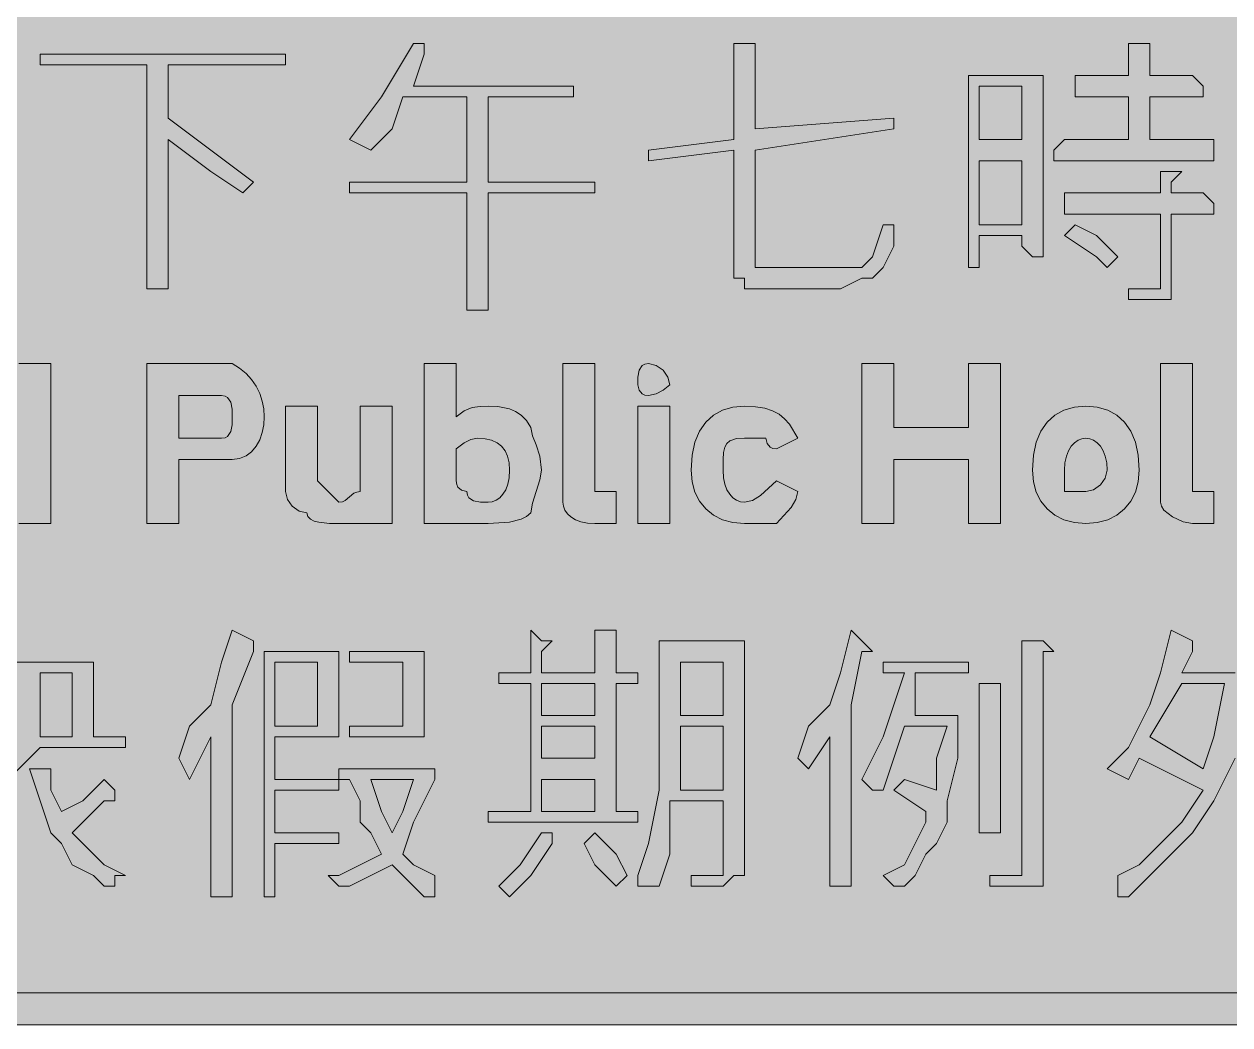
# Model space of a CAD drawing. Header units: metres. Extents: x 9 to 558, y 26 to 245.
# Drawn here: x 303.8 to 439.4, y 25.7 to 138.3 of the extents above; entities that cross this region are included whole.
import ezdxf

# ---------------------------------------------------------------- set-up
doc = ezdxf.new("R2010")
doc.units = ezdxf.units.M
doc.layers.add('FILL_BLACK_000000', color=7, linetype='Continuous', true_color=0x000000)
doc.layers.add('FILL_WHITE_FFFFFF', color=7, linetype='Continuous', true_color=0xffffff)

msp = doc.modelspace()

# ---------------------------------------------------------------- hatches: boundary and pattern name
at = {"layer": 'FILL_BLACK_000000', "true_color": 0x000000}
h = msp.add_hatch(color=7, dxfattribs=at)
h.dxf.hatch_style = 1
h.paths.add_polyline_path([(9.21, 241.68), (9.9, 242.39), (10.26, 242.88), (10.39, 243.37), (10.41, 244.08), (11.29, 244.27), (12.06, 244.68), (12.81, 245.28), (15.21, 245.28), (551.61, 245.28), (554.01, 245.28), (554.41, 245.23), (554.72, 245.09), (555.21, 244.68), (555.7, 244.27), (556.01, 244.13), (556.41, 244.08), (556.46, 243.68), (556.6, 243.37), (557.01, 242.88), (557.42, 242.39), (557.56, 242.08), (557.61, 241.68), (557.61, 239.28), (557.61, 32.88), (557.61, 30.48), (557.56, 30.08), (557.42, 29.77), (557.01, 29.28), (556.6, 28.79), (556.46, 28.48), (556.41, 28.08), (555.7, 27.39), (555.21, 27.03), (554.72, 26.9), (554.01, 26.88), (552.81, 26.88), (552.76, 26.48), (552.62, 26.19), (552.21, 25.83), (551.61, 25.68), (15.21, 25.68), (14.46, 26.28), (13.69, 26.69), (12.81, 26.88), (12.06, 27.03), (11.29, 27.39), (10.41, 28.08), (10.39, 28.79), (10.26, 29.28), (9.9, 29.77), (9.21, 30.48), (9.21, 32.88), (9.21, 239.28), (9.21, 241.68)])
h.paths.add_polyline_path([(11.8, 32.19), (12.21, 31.83), (12.81, 31.68), (12.81, 30.48), (12.86, 30.08), (13, 29.79), (13.41, 29.43), (14.01, 29.28), (15.21, 29.28), (551.61, 29.28), (552.81, 29.28), (553.5, 29.3), (553.86, 29.43), (553.99, 29.79), (554.01, 30.48), (554.61, 30.63), (555.02, 30.99), (555.16, 31.28), (555.21, 31.68), (555.21, 32.88), (555.21, 239.28), (555.21, 240.48), (555.16, 240.88), (555.02, 241.17), (554.61, 241.53), (554.01, 241.68), (553.86, 242.28), (553.5, 242.69), (553.21, 242.83), (552.81, 242.88), (551.61, 242.88), (15.21, 242.88), (14.5, 242.86), (14.01, 242.73), (13.52, 242.37), (12.81, 241.68), (12.21, 240.93), (11.8, 240.16), (11.61, 239.28), (11.61, 32.88), (11.66, 32.48), (11.8, 32.19)], flags=16)
h = msp.add_hatch(color=7, dxfattribs=at)
h.dxf.hatch_style = 1
h.paths.add_polyline_path([(365.61, 131.28), (365.61, 130.08), (356.01, 130.08), (356.01, 120.48), (368.01, 120.48), (368.01, 119.28), (356.01, 119.28), (356.01, 106.08), (353.61, 106.08), (353.61, 119.28), (340.41, 119.28), (340.41, 120.48), (353.61, 120.48), (353.61, 130.08), (346.41, 130.08), (345.21, 126.48), (342.81, 124.08), (340.41, 125.28), (344.01, 130.08), (347.61, 136.08), (348.81, 136.08), (348.81, 134.88), (347.61, 131.28), (365.61, 131.28)])
h = msp.add_hatch(color=7, dxfattribs=at)
h.dxf.hatch_style = 1
h.paths.add_polyline_path([(383.61, 125.28), (383.61, 136.08), (384.81, 136.08), (386.01, 136.08), (386.01, 134.88), (386.01, 126.48), (401.61, 127.68), (401.61, 126.48), (386.01, 124.08), (386.01, 110.88), (388.41, 110.88), (395.61, 110.88), (398.01, 110.88), (399.21, 112.08), (400.41, 115.68), (401.61, 115.68), (401.61, 113.28), (400.41, 110.88), (399.21, 109.68), (398.01, 109.68), (395.61, 108.48), (386.01, 108.48), (384.81, 108.48), (384.81, 109.68), (383.61, 109.68), (383.61, 110.88), (383.61, 124.08), (374.01, 122.88), (374.01, 124.08), (383.61, 125.28)])
h = msp.add_hatch(color=7, dxfattribs=at)
h.dxf.hatch_style = 1
h.paths.add_polyline_path([(437.61, 124.08), (437.61, 122.88), (420.81, 122.88), (419.61, 122.88), (419.61, 124.08), (420.81, 125.28), (428.01, 125.28), (428.01, 130.08), (422.01, 130.08), (422.01, 131.28), (422.01, 132.48), (428.01, 132.48), (428.01, 136.08), (429.21, 136.08), (430.41, 136.08), (430.41, 134.88), (430.41, 132.48), (435.21, 132.48), (436.41, 131.28), (436.41, 130.08), (435.21, 130.08), (430.41, 130.08), (430.41, 125.28), (437.61, 125.28), (437.61, 124.08)])
h = msp.add_hatch(color=7, dxfattribs=at)
h.dxf.hatch_style = 1
h.paths.add_polyline_path([(333.21, 134.88), (333.21, 133.68), (320.01, 133.68), (320.01, 127.68), (324.81, 124.08), (329.61, 120.48), (328.41, 119.28), (324.81, 121.68), (320.01, 125.28), (320.01, 108.48), (317.61, 108.48), (317.61, 133.68), (305.61, 133.68), (305.61, 134.88), (333.21, 134.88)])
h = msp.add_hatch(color=7, dxfattribs=at)
h.dxf.hatch_style = 1
h.paths.add_polyline_path([(418.41, 113.28), (418.41, 112.08), (417.21, 112.08), (416.01, 113.28), (416.01, 114.48), (412.41, 114.48), (411.21, 114.48), (411.21, 110.88), (410.01, 110.88), (410.01, 132.48), (418.41, 132.48), (418.41, 113.28)])
h.paths.add_polyline_path([(416.01, 115.68), (416.01, 122.88), (412.41, 122.88), (411.21, 122.88), (411.21, 115.68), (412.41, 115.68), (416.01, 115.68)], flags=16)
h.paths.add_polyline_path([(412.41, 131.28), (411.21, 131.28), (411.21, 125.28), (412.41, 125.28), (416.01, 125.28), (416.01, 131.28), (412.41, 131.28)], flags=16)
h = msp.add_hatch(color=7, dxfattribs=at)
h.dxf.hatch_style = 1
h.paths.add_polyline_path([(432.81, 121.68), (434.01, 121.68), (432.81, 120.48), (432.81, 119.28), (434.01, 119.28), (436.41, 119.28), (437.61, 118.08), (437.61, 116.88), (436.41, 116.88), (434.01, 116.88), (432.81, 116.88), (432.81, 108.48), (432.81, 107.28), (431.61, 107.28), (428.01, 107.28), (428.01, 108.48), (430.41, 108.48), (431.61, 108.48), (431.61, 109.68), (431.61, 116.88), (420.81, 116.88), (420.81, 118.08), (420.81, 119.28), (431.61, 119.28), (431.61, 121.68), (432.81, 121.68)])
h = msp.add_hatch(color=7, dxfattribs=at)
h.dxf.hatch_style = 1
h.paths.add_polyline_path([(424.41, 114.48), (426.81, 112.08), (425.61, 110.88), (424.41, 112.08), (420.81, 114.48), (422.01, 115.68), (424.41, 114.48)])
h = msp.add_hatch(color=7, dxfattribs=at)
h.dxf.hatch_style = 1
h.paths.add_polyline_path([(306.81, 100.08), (306.81, 82.08), (303.21, 82.08), (300.81, 82.08), (299.52, 81.8), (298.35, 81.84), (297.33, 82.19), (296.46, 82.83), (295.76, 83.76), (295.24, 84.95), (294.92, 86.39), (294.81, 88.08), (294.81, 89.28), (294.92, 90.57), (295.24, 91.74), (295.76, 92.76), (296.46, 93.63), (297.33, 94.33), (298.35, 94.85), (299.52, 95.17), (300.81, 95.28), (301.56, 95.13), (302.33, 94.77), (303.21, 94.08), (303.21, 100.08), (306.81, 100.08)])
h.paths.add_polyline_path([(301.86, 84.63), (301.99, 84.99), (302.01, 85.68), (302.7, 85.7), (303.06, 85.83), (303.19, 86.19), (303.21, 86.88), (303.21, 89.28), (303.21, 90.48), (303.21, 91.68), (300.81, 91.68), (300.36, 91.62), (299.93, 91.45), (299.52, 91.17), (299.16, 90.78), (298.85, 90.27), (298.62, 89.65), (298.46, 88.92), (298.41, 88.08), (298.46, 87.24), (298.62, 86.5), (298.85, 85.89), (299.16, 85.38), (299.52, 84.99), (299.93, 84.7), (300.36, 84.54), (300.81, 84.48), (301.5, 84.5), (301.86, 84.63)], flags=16)
h = msp.add_hatch(color=7, dxfattribs=at)
h.dxf.hatch_style = 1
h.paths.add_polyline_path([(328.05, 99.58), (328.78, 98.97), (329.4, 98.29), (329.91, 97.53), (330.3, 96.72), (330.58, 95.86), (330.75, 94.98), (330.81, 94.08), (330.75, 93.18), (330.58, 92.32), (330.3, 91.51), (329.91, 90.78), (329.4, 90.17), (328.78, 89.69), (328.05, 89.39), (327.21, 89.28), (321.21, 89.28), (321.21, 82.08), (317.61, 82.08), (317.61, 100.08), (327.21, 100.08), (328.05, 99.58)])
h.paths.add_polyline_path([(326.41, 91.73), (326.7, 91.89), (327.06, 92.43), (327.19, 93.2), (327.21, 94.08), (327.19, 94.96), (327.06, 95.73), (326.7, 96.27), (326.41, 96.43), (326.01, 96.48), (321.21, 96.48), (321.21, 91.68), (326.01, 91.68), (326.41, 91.73)], flags=16)
h = msp.add_hatch(color=7, dxfattribs=at)
h.dxf.hatch_style = 1
h.paths.add_polyline_path([(358.41, 94.98), (359.08, 94.69), (359.72, 94.27), (360.31, 93.67), (360.81, 92.88), (361, 91.96), (361.41, 90.93), (361.82, 89.67), (362.01, 88.08), (361.82, 86.99), (361.41, 85.68), (361, 84.37), (360.81, 83.28), (360.31, 82.88), (359.72, 82.59), (358.41, 82.23), (356.01, 82.08), (352.41, 82.08), (348.81, 82.08), (348.81, 100.08), (352.41, 100.08), (352.41, 94.08), (353.31, 94.77), (354.21, 95.13), (355.11, 95.26), (356.01, 95.28), (357.1, 95.24), (358.41, 94.98)])
h.paths.add_polyline_path([(353.29, 91.17), (352.41, 90.48), (352.41, 86.88), (352.46, 86.48), (352.6, 86.19), (353.01, 85.83), (353.61, 85.68), (353.66, 85.28), (353.82, 84.99), (354.36, 84.63), (355.13, 84.5), (356.01, 84.48), (356.46, 84.54), (356.89, 84.7), (357.3, 84.99), (357.66, 85.38), (357.97, 85.89), (358.2, 86.5), (358.36, 87.24), (358.41, 88.08), (358.35, 88.92), (358.18, 89.65), (357.9, 90.27), (357.51, 90.78), (357, 91.17), (356.38, 91.45), (355.65, 91.62), (354.81, 91.68), (354.06, 91.53), (353.29, 91.17)], flags=16)
h = msp.add_hatch(color=7, dxfattribs=at)
h.dxf.hatch_style = 1
h.paths.add_polyline_path([(368.01, 85.68), (370.41, 85.68), (370.41, 82.08), (369.21, 82.08), (368.01, 82.08), (367.17, 82.13), (366.43, 82.29), (365.82, 82.52), (365.31, 82.83), (364.92, 83.19), (364.63, 83.6), (364.47, 84.03), (364.41, 84.48), (364.41, 100.08), (368.01, 100.08), (368.01, 85.68)])
h = msp.add_hatch(color=7, dxfattribs=at)
h.dxf.hatch_style = 1
h.paths.add_polyline_path([(375.66, 97.08), (374.89, 96.67), (374.01, 96.48), (373.61, 96.53), (373.32, 96.67), (372.96, 97.08), (372.81, 97.68), (372.83, 98.56), (372.96, 99.33), (373.32, 99.87), (373.61, 100.03), (374.01, 100.08), (374.89, 99.87), (375.66, 99.33), (376.2, 98.56), (376.41, 97.68), (375.66, 97.08)])
h = msp.add_hatch(color=7, dxfattribs=at)
h.dxf.hatch_style = 1
h.paths.add_polyline_path([(401.61, 100.08), (401.61, 92.88), (406.41, 92.88), (410.01, 92.88), (410.01, 100.08), (413.61, 100.08), (413.61, 82.08), (410.01, 82.08), (410.01, 89.28), (406.41, 89.28), (401.61, 89.28), (401.61, 82.08), (398.01, 82.08), (398.01, 100.08), (401.61, 100.08)])
h = msp.add_hatch(color=7, dxfattribs=at)
h.dxf.hatch_style = 1
h.paths.add_polyline_path([(435.21, 85.68), (437.61, 85.68), (437.61, 82.08), (435.21, 82.08), (434.14, 82.29), (432.96, 82.83), (432, 83.6), (431.72, 84.03), (431.61, 84.48), (431.61, 100.08), (435.21, 100.08), (435.21, 85.68)])
h = msp.add_hatch(color=7, dxfattribs=at)
h.dxf.hatch_style = 1
h.paths.add_polyline_path([(339.21, 82.08), (338.14, 82.1), (336.96, 82.23), (336.43, 82.37), (336, 82.59), (335.72, 82.88), (335.61, 83.28), (334.73, 83.49), (333.96, 84.03), (333.42, 84.8), (333.21, 85.68), (333.21, 95.28), (336.81, 95.28), (336.81, 86.88), (338.01, 85.68), (339.21, 84.48), (339.61, 84.53), (339.92, 84.67), (340.41, 85.08), (340.9, 85.49), (341.21, 85.63), (341.61, 85.68), (341.61, 86.88), (341.61, 95.28), (345.21, 95.28), (345.21, 82.08), (341.61, 82.08), (339.21, 82.08)])
h = msp.add_hatch(color=7, dxfattribs=at)
h.dxf.hatch_style = 1
h.paths.add_polyline_path([(372.81, 95.28), (376.41, 95.28), (376.41, 82.08), (372.81, 82.08), (372.81, 95.28)])
h = msp.add_hatch(color=7, dxfattribs=at)
h.dxf.hatch_style = 1
h.paths.add_polyline_path([(390.81, 85.68), (390.6, 84.78), (390.06, 83.88), (388.41, 82.08), (384.81, 82.08), (383.52, 82.19), (382.35, 82.51), (381.33, 83.03), (380.46, 83.73), (379.76, 84.6), (379.24, 85.62), (378.92, 86.79), (378.81, 88.08), (378.92, 89.77), (379.24, 91.23), (379.76, 92.47), (380.46, 93.48), (381.33, 94.27), (382.35, 94.83), (383.52, 95.17), (384.81, 95.28), (386.05, 95.22), (387.1, 95.05), (387.97, 94.77), (388.71, 94.38), (389.33, 93.87), (389.87, 93.25), (390.81, 91.68), (388.41, 90.48), (388.01, 90.53), (387.72, 90.67), (387.36, 91.08), (387.21, 91.68), (384.81, 91.68), (383.93, 91.64), (383.16, 91.38), (382.85, 91.09), (382.62, 90.67), (382.46, 90.07), (382.41, 89.28), (382.41, 88.08), (382.46, 87.24), (382.62, 86.5), (382.85, 85.89), (383.16, 85.38), (383.52, 84.99), (383.93, 84.7), (384.36, 84.54), (384.81, 84.48), (385.71, 84.69), (386.61, 85.23), (388.41, 86.88), (390.81, 85.68)])
h = msp.add_hatch(color=7, dxfattribs=at)
h.dxf.hatch_style = 1
h.paths.add_polyline_path([(417.64, 91.23), (418.16, 92.47), (418.86, 93.48), (419.73, 94.27), (420.75, 94.83), (421.92, 95.17), (423.21, 95.28), (424.5, 95.17), (425.67, 94.83), (426.69, 94.27), (427.56, 93.48), (428.26, 92.47), (428.78, 91.23), (429.1, 89.77), (429.21, 88.08), (429.1, 86.79), (428.78, 85.62), (428.26, 84.6), (427.56, 83.73), (426.69, 83.03), (425.67, 82.51), (424.5, 82.19), (423.21, 82.08), (421.92, 82.19), (420.75, 82.51), (419.73, 83.03), (418.86, 83.73), (418.16, 84.6), (417.64, 85.62), (417.32, 86.79), (417.21, 88.08), (417.32, 89.77), (417.64, 91.23)])
h.paths.add_polyline_path([(422.33, 91.45), (421.92, 91.17), (421.56, 90.78), (421.25, 90.27), (421.02, 89.65), (420.86, 88.92), (420.81, 88.08), (420.81, 85.68), (423.21, 85.68), (424.09, 85.89), (424.86, 86.43), (425.4, 87.2), (425.61, 88.08), (425.56, 88.92), (425.4, 89.65), (425.17, 90.27), (424.86, 90.78), (424.5, 91.17), (424.09, 91.45), (423.66, 91.62), (423.21, 91.68), (422.76, 91.62), (422.33, 91.45)], flags=16)
h = msp.add_hatch(color=7, dxfattribs=at)
h.dxf.hatch_style = 1
h.paths.add_polyline_path([(315.21, 56.88), (305.61, 56.88), (302.01, 53.28), (302.01, 40.08), (299.61, 40.08), (299.61, 52.08), (296.01, 49.68), (294.81, 50.88), (297.21, 52.08), (299.61, 53.28), (300.81, 54.48), (303.21, 56.88), (298.41, 56.88), (293.61, 53.28), (288.81, 49.68), (287.61, 50.88), (292.41, 53.28), (296.01, 56.88), (287.61, 56.88), (287.61, 58.08), (290.01, 58.08), (290.01, 66.48), (298.41, 66.48), (300.81, 70.08), (302.01, 68.88), (300.81, 66.48), (311.61, 66.48), (311.61, 58.08), (315.21, 58.08), (315.21, 56.88)])
h.paths.add_polyline_path([(297.21, 58.08), (297.21, 65.28), (292.41, 65.28), (292.41, 58.08), (297.21, 58.08)], flags=16)
h.paths.add_polyline_path([(303.21, 65.28), (298.41, 65.28), (298.41, 58.08), (303.21, 58.08), (303.21, 65.28)], flags=16)
h.paths.add_polyline_path([(305.61, 65.28), (305.61, 58.08), (309.21, 58.08), (309.21, 65.28), (305.61, 65.28)], flags=16)
h = msp.add_hatch(color=7, dxfattribs=at)
h.dxf.hatch_style = 1
h.paths.add_polyline_path([(329.61, 67.68), (327.21, 61.68), (327.21, 40.08), (324.81, 40.08), (324.81, 58.08), (322.41, 53.28), (321.21, 55.68), (322.41, 59.28), (324.81, 61.68), (326.01, 66.48), (327.21, 70.08), (329.61, 68.88), (329.61, 67.68)])
h = msp.add_hatch(color=7, dxfattribs=at)
h.dxf.hatch_style = 1
h.paths.add_polyline_path([(359.61, 65.28), (360.81, 65.28), (360.81, 68.88), (360.81, 70.08), (362.01, 68.88), (363.21, 68.88), (362.01, 67.68), (362.01, 65.28), (368.01, 65.28), (368.01, 70.08), (370.41, 70.08), (370.41, 68.88), (370.41, 65.28), (372.81, 65.28), (372.81, 64.08), (370.41, 64.08), (370.41, 49.68), (372.81, 49.68), (372.81, 48.48), (356.01, 48.48), (356.01, 49.68), (359.61, 49.68), (360.81, 49.68), (360.81, 64.08), (359.61, 64.08), (357.21, 64.08), (357.21, 65.28), (359.61, 65.28)])
h.paths.add_polyline_path([(368.01, 60.48), (368.01, 64.08), (362.01, 64.08), (362.01, 60.48), (368.01, 60.48)], flags=16)
h.paths.add_polyline_path([(368.01, 59.28), (362.01, 59.28), (362.01, 58.08), (362.01, 55.68), (368.01, 55.68), (368.01, 58.08), (368.01, 59.28)], flags=16)
h.paths.add_polyline_path([(362.01, 49.68), (368.01, 49.68), (368.01, 53.28), (362.01, 53.28), (362.01, 49.68)], flags=16)
h = msp.add_hatch(color=7, dxfattribs=at)
h.dxf.hatch_style = 1
h.paths.add_polyline_path([(392.01, 59.28), (394.41, 61.68), (395.61, 65.28), (396.81, 70.08), (398.01, 68.88), (399.21, 67.68), (398.01, 67.68), (396.81, 61.68), (396.81, 41.28), (394.41, 41.28), (394.41, 58.08), (392.01, 54.48), (390.81, 55.68), (392.01, 59.28)])
h = msp.add_hatch(color=7, dxfattribs=at)
h.dxf.hatch_style = 1
h.paths.add_polyline_path([(429.21, 55.68), (428.01, 53.28), (425.61, 54.48), (428.01, 56.88), (430.41, 61.68), (431.61, 65.28), (432.81, 70.08), (435.21, 68.88), (435.21, 67.68), (434.01, 65.28), (438.81, 65.28), (440.01, 65.28), (441.21, 64.08), (441.21, 62.88), (440.01, 55.68), (437.61, 50.88), (435.21, 47.28), (432.81, 44.88), (430.41, 42.48), (428.01, 40.08), (426.81, 40.08), (426.81, 41.28), (426.81, 42.48), (429.21, 43.68), (431.61, 46.08), (434.01, 48.48), (436.41, 52.08), (429.21, 55.68)])
h.paths.add_polyline_path([(430.41, 58.08), (436.41, 54.48), (437.61, 58.08), (438.81, 64.08), (434.01, 64.08), (430.41, 58.08)], flags=16)
h = msp.add_hatch(color=7, dxfattribs=at)
h.dxf.hatch_style = 1
h.paths.add_polyline_path([(375.21, 41.28), (374.01, 41.28), (372.81, 41.28), (372.81, 42.48), (374.01, 46.08), (375.21, 52.08), (375.21, 60.48), (375.21, 68.88), (384.81, 68.88), (384.81, 46.08), (384.81, 43.68), (384.81, 42.48), (383.61, 42.48), (382.41, 41.28), (380.01, 41.28), (378.81, 41.28), (378.81, 42.48), (380.01, 42.48), (381.21, 42.48), (382.41, 42.48), (382.41, 43.68), (382.41, 44.88), (382.41, 50.88), (376.41, 50.88), (376.41, 44.88), (375.21, 41.28)])
h.paths.add_polyline_path([(382.41, 59.28), (377.61, 59.28), (377.61, 52.08), (382.41, 52.08), (382.41, 59.28)], flags=16)
h.paths.add_polyline_path([(377.61, 66.48), (377.61, 60.48), (382.41, 60.48), (382.41, 66.48), (377.61, 66.48)], flags=16)
h = msp.add_hatch(color=7, dxfattribs=at)
h.dxf.hatch_style = 1
h.paths.add_polyline_path([(412.41, 41.28), (412.41, 42.48), (413.61, 42.48), (414.81, 42.48), (416.01, 42.48), (416.01, 43.68), (416.01, 44.88), (416.01, 68.88), (418.41, 68.88), (419.61, 67.68), (418.41, 67.68), (418.41, 43.68), (418.41, 42.48), (418.41, 41.28), (417.21, 41.28), (416.01, 41.28), (413.61, 41.28), (412.41, 41.28)])
h = msp.add_hatch(color=7, dxfattribs=at)
h.dxf.hatch_style = 1
h.paths.add_polyline_path([(339.21, 47.28), (339.21, 46.08), (332.01, 46.08), (332.01, 40.08), (330.81, 40.08), (330.81, 67.68), (339.21, 67.68), (339.21, 58.08), (332.01, 58.08), (332.01, 53.28), (339.21, 53.28), (339.21, 52.08), (332.01, 52.08), (332.01, 47.28), (339.21, 47.28)])
h.paths.add_polyline_path([(332.01, 59.28), (336.81, 59.28), (336.81, 66.48), (332.01, 66.48), (332.01, 59.28)], flags=16)
h = msp.add_hatch(color=7, dxfattribs=at)
h.dxf.hatch_style = 1
h.paths.add_polyline_path([(348.81, 58.08), (340.41, 58.08), (340.41, 59.28), (346.41, 59.28), (346.41, 66.48), (340.41, 66.48), (340.41, 67.68), (348.81, 67.68), (348.81, 58.08)])
h = msp.add_hatch(color=7, dxfattribs=at)
h.dxf.hatch_style = 1
h.paths.add_polyline_path([(400.41, 66.48), (410.01, 66.48), (410.01, 65.28), (404.01, 65.28), (404.01, 60.48), (408.81, 60.48), (408.81, 55.68), (407.61, 50.88), (407.61, 48.48), (406.41, 46.08), (405.21, 44.88), (404.01, 42.48), (402.81, 41.28), (401.61, 41.28), (400.41, 42.48), (402.81, 43.68), (404.01, 46.08), (405.21, 48.48), (405.21, 49.68), (401.61, 52.08), (402.81, 53.28), (406.41, 52.08), (406.41, 55.68), (407.61, 59.28), (402.81, 59.28), (401.61, 55.68), (400.41, 52.08), (399.21, 52.08), (398.01, 53.28), (399.21, 55.68), (400.41, 58.08), (401.61, 61.68), (402.81, 65.28), (400.41, 65.28), (400.41, 66.48)])
h = msp.add_hatch(color=7, dxfattribs=at)
h.dxf.hatch_style = 1
h.paths.add_polyline_path([(413.61, 62.88), (413.61, 47.28), (411.21, 47.28), (411.21, 64.08), (413.61, 64.08), (413.61, 62.88)])
h = msp.add_hatch(color=7, dxfattribs=at)
h.dxf.hatch_style = 1
h.paths.add_polyline_path([(312.81, 41.28), (311.61, 42.48), (309.21, 43.68), (308.01, 46.08), (306.81, 47.28), (305.61, 50.88), (304.41, 54.48), (306.81, 54.48), (306.81, 52.08), (308.01, 49.68), (310.41, 50.88), (312.81, 53.28), (314.01, 52.08), (314.01, 50.88), (312.81, 50.88), (309.21, 47.28), (310.41, 46.08), (311.61, 44.88), (312.81, 43.68), (315.21, 42.48), (314.01, 42.48), (314.01, 41.28), (312.81, 41.28)])
h = msp.add_hatch(color=7, dxfattribs=at)
h.dxf.hatch_style = 1
h.paths.add_polyline_path([(341.61, 48.48), (341.61, 50.88), (340.41, 53.28), (339.21, 53.28), (339.21, 54.48), (347.61, 54.48), (348.81, 54.48), (350.01, 54.48), (350.01, 53.28), (347.61, 48.48), (346.41, 44.88), (347.61, 43.68), (350.01, 42.48), (350.01, 41.28), (350.01, 40.08), (348.81, 40.08), (346.41, 42.48), (345.21, 43.68), (342.81, 42.48), (340.41, 41.28), (339.21, 41.28), (338.01, 42.48), (339.21, 42.48), (341.61, 43.68), (344.01, 44.88), (342.81, 47.28), (341.61, 48.48)])
h.paths.add_polyline_path([(344.01, 49.68), (345.21, 47.28), (346.41, 49.68), (347.61, 53.28), (342.81, 53.28), (344.01, 49.68)], flags=16)
h = msp.add_hatch(color=7, dxfattribs=at)
h.dxf.hatch_style = 1
h.paths.add_polyline_path([(359.61, 43.68), (362.01, 47.28), (363.21, 47.28), (363.21, 46.08), (360.81, 42.48), (358.41, 40.08), (357.21, 41.28), (359.61, 43.68)])
h = msp.add_hatch(color=7, dxfattribs=at)
h.dxf.hatch_style = 1
h.paths.add_polyline_path([(368.01, 43.68), (366.81, 46.08), (368.01, 47.28), (370.41, 44.88), (371.61, 42.48), (370.41, 41.28), (368.01, 43.68)])
at = {"layer": 'FILL_WHITE_FFFFFF', "true_color": 0xffffff}
h = msp.add_hatch(color=7, dxfattribs=at)
h.dxf.hatch_style = 1
h.paths.add_polyline_path([(14.01, 29.28), (13.41, 29.43), (13, 29.79), (12.86, 30.08), (12.81, 30.48), (12.81, 31.68), (12.21, 31.83), (11.8, 32.19), (11.66, 32.48), (11.61, 32.88), (11.61, 239.28), (11.66, 239.68), (11.8, 239.97), (12.21, 240.33), (12.81, 240.48), (12.81, 241.68), (14.01, 242.88), (15.21, 242.88), (551.61, 242.88), (552.81, 242.88), (553.21, 242.83), (553.5, 242.69), (553.86, 242.28), (554.01, 241.68), (554.61, 241.53), (555.02, 241.17), (555.16, 240.88), (555.21, 240.48), (555.21, 239.28), (555.21, 32.88), (555.21, 31.68), (555.16, 31.28), (555.02, 30.99), (554.61, 30.63), (554.01, 30.48), (553.99, 29.79), (553.86, 29.43), (553.5, 29.3), (552.81, 29.28), (551.61, 29.28), (15.21, 29.28), (14.01, 29.28)])

# ---------------------------------------------------------------- linework, layer by layer
at = {"layer": 'FILL_BLACK_000000', "lineweight": 0, "true_color": 0x000000}
for points in [[(15.21, 29.28), (551.61, 29.28), (552.81, 29.28), (553.5, 29.3), (553.86, 29.43), (553.99, 29.79), (554.01, 30.48), (554.61, 30.63), (555.02, 30.99), (555.16, 31.28), (555.21, 31.68), (555.21, 32.88), (555.21, 239.28), (555.21, 240.48), (555.16, 240.88), (555.02, 241.17), (554.61, 241.53), (554.01, 241.68), (553.86, 242.28), (553.5, 242.69), (553.21, 242.83), (552.81, 242.88), (551.61, 242.88), (15.21, 242.88)], [(303.21, 100.08), (306.81, 100.08), (306.81, 82.08), (303.21, 82.08)], [(440.01, 55.68), (437.61, 50.88), (435.21, 47.28), (432.81, 44.88), (430.41, 42.48), (428.01, 40.08), (426.81, 40.08), (426.81, 41.28), (426.81, 42.48), (429.21, 43.68), (431.61, 46.08), (434.01, 48.48), (436.41, 52.08), (429.21, 55.68), (428.01, 53.28), (425.61, 54.48), (428.01, 56.88), (430.41, 61.68), (431.61, 65.28), (432.81, 70.08), (435.21, 68.88), (435.21, 67.68), (434.01, 65.28), (438.81, 65.28), (440.01, 65.28)], [(300.81, 66.48), (311.61, 66.48), (311.61, 58.08), (315.21, 58.08), (315.21, 56.88), (305.61, 56.88), (302.01, 53.28)], [(551.61, 25.68), (15.21, 25.68)]]:
    msp.add_lwpolyline(points, dxfattribs=at)
for points in [[(365.61, 131.28), (365.61, 130.08), (356.01, 130.08), (356.01, 120.48), (368.01, 120.48), (368.01, 119.28), (356.01, 119.28), (356.01, 106.08), (353.61, 106.08), (353.61, 119.28), (340.41, 119.28), (340.41, 120.48), (353.61, 120.48), (353.61, 130.08), (346.41, 130.08), (345.21, 126.48), (342.81, 124.08), (340.41, 125.28), (344.01, 130.08), (347.61, 136.08), (348.81, 136.08), (348.81, 134.88), (347.61, 131.28)], [(383.61, 125.28), (383.61, 136.08), (384.81, 136.08), (386.01, 136.08), (386.01, 134.88), (386.01, 126.48), (401.61, 127.68), (401.61, 126.48), (386.01, 124.08), (386.01, 110.88), (388.41, 110.88), (395.61, 110.88), (398.01, 110.88), (399.21, 112.08), (400.41, 115.68), (401.61, 115.68), (401.61, 113.28), (400.41, 110.88), (399.21, 109.68), (398.01, 109.68), (395.61, 108.48), (386.01, 108.48), (384.81, 108.48), (384.81, 109.68), (383.61, 109.68), (383.61, 110.88), (383.61, 124.08), (374.01, 122.88), (374.01, 124.08)], [(437.61, 124.08), (437.61, 122.88), (420.81, 122.88), (419.61, 122.88), (419.61, 124.08), (420.81, 125.28), (428.01, 125.28), (428.01, 130.08), (422.01, 130.08), (422.01, 131.28), (422.01, 132.48), (428.01, 132.48), (428.01, 136.08), (429.21, 136.08), (430.41, 136.08), (430.41, 134.88), (430.41, 132.48), (435.21, 132.48), (436.41, 131.28), (436.41, 130.08), (435.21, 130.08), (430.41, 130.08), (430.41, 125.28), (437.61, 125.28)], [(333.21, 134.88), (333.21, 133.68), (320.01, 133.68), (320.01, 127.68), (324.81, 124.08), (329.61, 120.48), (328.41, 119.28), (324.81, 121.68), (320.01, 125.28), (320.01, 108.48), (317.61, 108.48), (317.61, 133.68), (305.61, 133.68), (305.61, 134.88)], [(418.41, 113.28), (418.41, 112.08), (417.21, 112.08), (416.01, 113.28), (416.01, 114.48), (412.41, 114.48), (411.21, 114.48), (411.21, 110.88), (410.01, 110.88), (410.01, 132.48), (418.41, 132.48)], [(412.41, 131.28), (411.21, 131.28), (411.21, 125.28), (412.41, 125.28), (416.01, 125.28), (416.01, 131.28)], [(416.01, 115.68), (416.01, 122.88), (412.41, 122.88), (411.21, 122.88), (411.21, 115.68), (412.41, 115.68)], [(432.81, 121.68), (434.01, 121.68), (432.81, 120.48), (432.81, 119.28), (434.01, 119.28), (436.41, 119.28), (437.61, 118.08), (437.61, 116.88), (436.41, 116.88), (434.01, 116.88), (432.81, 116.88), (432.81, 108.48), (432.81, 107.28), (431.61, 107.28), (428.01, 107.28), (428.01, 108.48), (430.41, 108.48), (431.61, 108.48), (431.61, 109.68), (431.61, 116.88), (420.81, 116.88), (420.81, 118.08), (420.81, 119.28), (431.61, 119.28), (431.61, 121.68)], [(424.41, 114.48), (426.81, 112.08), (425.61, 110.88), (424.41, 112.08), (420.81, 114.48), (422.01, 115.68)], [(328.05, 99.58), (328.78, 98.97), (329.4, 98.29), (329.91, 97.53), (330.3, 96.72), (330.58, 95.86), (330.75, 94.98), (330.81, 94.08), (330.75, 93.18), (330.58, 92.32), (330.3, 91.51), (329.91, 90.78), (329.4, 90.17), (328.78, 89.69), (328.05, 89.39), (327.21, 89.28), (321.21, 89.28), (321.21, 82.08), (317.61, 82.08), (317.61, 100.08), (327.21, 100.08)], [(358.41, 94.98), (359.08, 94.69), (359.72, 94.27), (360.31, 93.67), (360.81, 92.88), (361, 91.96), (361.41, 90.93), (361.82, 89.67), (362.01, 88.08), (361.82, 86.99), (361.41, 85.68), (361, 84.37), (360.81, 83.28), (360.31, 82.88), (359.72, 82.59), (358.41, 82.23), (356.01, 82.08), (352.41, 82.08), (348.81, 82.08), (348.81, 100.08), (352.41, 100.08), (352.41, 94.08), (353.31, 94.77), (354.21, 95.13), (355.11, 95.26), (356.01, 95.28), (357.1, 95.24)], [(368.01, 85.68), (370.41, 85.68), (370.41, 82.08), (369.21, 82.08), (368.01, 82.08), (367.17, 82.13), (366.43, 82.29), (365.82, 82.52), (365.31, 82.83), (364.92, 83.19), (364.63, 83.6), (364.47, 84.03), (364.41, 84.48), (364.41, 100.08), (368.01, 100.08)], [(375.66, 97.08), (374.89, 96.67), (374.01, 96.48), (373.61, 96.53), (373.32, 96.67), (372.96, 97.08), (372.81, 97.68), (372.83, 98.56), (372.96, 99.33), (373.32, 99.87), (373.61, 100.03), (374.01, 100.08), (374.89, 99.87), (375.66, 99.33), (376.2, 98.56), (376.41, 97.68)], [(401.61, 100.08), (401.61, 92.88), (406.41, 92.88), (410.01, 92.88), (410.01, 100.08), (413.61, 100.08), (413.61, 82.08), (410.01, 82.08), (410.01, 89.28), (406.41, 89.28), (401.61, 89.28), (401.61, 82.08), (398.01, 82.08), (398.01, 100.08)], [(435.21, 85.68), (437.61, 85.68), (437.61, 82.08), (435.21, 82.08), (434.14, 82.29), (432.96, 82.83), (432, 83.6), (431.72, 84.03), (431.61, 84.48), (431.61, 100.08), (435.21, 100.08)], [(326.41, 91.73), (326.7, 91.89), (327.06, 92.43), (327.19, 93.2), (327.21, 94.08), (327.19, 94.96), (327.06, 95.73), (326.7, 96.27), (326.41, 96.43), (326.01, 96.48), (321.21, 96.48), (321.21, 91.68), (326.01, 91.68)], [(339.21, 82.08), (338.14, 82.1), (336.96, 82.23), (336.43, 82.37), (336, 82.59), (335.72, 82.88), (335.61, 83.28), (334.73, 83.49), (333.96, 84.03), (333.42, 84.8), (333.21, 85.68), (333.21, 95.28), (336.81, 95.28), (336.81, 86.88), (338.01, 85.68), (339.21, 84.48), (339.61, 84.53), (339.92, 84.67), (340.41, 85.08), (340.9, 85.49), (341.21, 85.63), (341.61, 85.68), (341.61, 86.88), (341.61, 95.28), (345.21, 95.28), (345.21, 82.08), (341.61, 82.08)], [(372.81, 95.28), (376.41, 95.28), (376.41, 82.08), (372.81, 82.08)], [(390.81, 85.68), (390.6, 84.78), (390.06, 83.88), (388.41, 82.08), (384.81, 82.08), (383.52, 82.19), (382.35, 82.51), (381.33, 83.03), (380.46, 83.73), (379.76, 84.6), (379.24, 85.62), (378.92, 86.79), (378.81, 88.08), (378.92, 89.77), (379.24, 91.23), (379.76, 92.47), (380.46, 93.48), (381.33, 94.27), (382.35, 94.83), (383.52, 95.17), (384.81, 95.28), (386.05, 95.22), (387.1, 95.05), (387.97, 94.77), (388.71, 94.38), (389.33, 93.87), (389.87, 93.25), (390.81, 91.68), (388.41, 90.48), (388.01, 90.53), (387.72, 90.67), (387.36, 91.08), (387.21, 91.68), (384.81, 91.68), (383.93, 91.64), (383.16, 91.38), (382.85, 91.09), (382.62, 90.67), (382.46, 90.07), (382.41, 89.28), (382.41, 88.08), (382.46, 87.24), (382.62, 86.5), (382.85, 85.89), (383.16, 85.38), (383.52, 84.99), (383.93, 84.7), (384.36, 84.54), (384.81, 84.48), (385.71, 84.69), (386.61, 85.23), (388.41, 86.88)], [(417.64, 91.23), (418.16, 92.47), (418.86, 93.48), (419.73, 94.27), (420.75, 94.83), (421.92, 95.17), (423.21, 95.28), (424.5, 95.17), (425.67, 94.83), (426.69, 94.27), (427.56, 93.48), (428.26, 92.47), (428.78, 91.23), (429.1, 89.77), (429.21, 88.08), (429.1, 86.79), (428.78, 85.62), (428.26, 84.6), (427.56, 83.73), (426.69, 83.03), (425.67, 82.51), (424.5, 82.19), (423.21, 82.08), (421.92, 82.19), (420.75, 82.51), (419.73, 83.03), (418.86, 83.73), (418.16, 84.6), (417.64, 85.62), (417.32, 86.79), (417.21, 88.08), (417.32, 89.77)], [(353.29, 91.17), (352.41, 90.48), (352.41, 86.88), (352.46, 86.48), (352.6, 86.19), (353.01, 85.83), (353.61, 85.68), (353.66, 85.28), (353.82, 84.99), (354.36, 84.63), (355.13, 84.5), (356.01, 84.48), (356.46, 84.54), (356.89, 84.7), (357.3, 84.99), (357.66, 85.38), (357.97, 85.89), (358.2, 86.5), (358.36, 87.24), (358.41, 88.08), (358.35, 88.92), (358.18, 89.65), (357.9, 90.27), (357.51, 90.78), (357, 91.17), (356.38, 91.45), (355.65, 91.62), (354.81, 91.68), (354.06, 91.53)], [(422.33, 91.45), (421.92, 91.17), (421.56, 90.78), (421.25, 90.27), (421.02, 89.65), (420.86, 88.92), (420.81, 88.08), (420.81, 85.68), (423.21, 85.68), (424.09, 85.89), (424.86, 86.43), (425.4, 87.2), (425.61, 88.08), (425.56, 88.92), (425.4, 89.65), (425.17, 90.27), (424.86, 90.78), (424.5, 91.17), (424.09, 91.45), (423.66, 91.62), (423.21, 91.68), (422.76, 91.62)], [(329.61, 67.68), (327.21, 61.68), (327.21, 40.08), (324.81, 40.08), (324.81, 58.08), (322.41, 53.28), (321.21, 55.68), (322.41, 59.28), (324.81, 61.68), (326.01, 66.48), (327.21, 70.08), (329.61, 68.88)], [(359.61, 65.28), (360.81, 65.28), (360.81, 68.88), (360.81, 70.08), (362.01, 68.88), (363.21, 68.88), (362.01, 67.68), (362.01, 65.28), (368.01, 65.28), (368.01, 70.08), (370.41, 70.08), (370.41, 68.88), (370.41, 65.28), (372.81, 65.28), (372.81, 64.08), (370.41, 64.08), (370.41, 49.68), (372.81, 49.68), (372.81, 48.48), (356.01, 48.48), (356.01, 49.68), (359.61, 49.68), (360.81, 49.68), (360.81, 64.08), (359.61, 64.08), (357.21, 64.08), (357.21, 65.28)], [(392.01, 59.28), (394.41, 61.68), (395.61, 65.28), (396.81, 70.08), (398.01, 68.88), (399.21, 67.68), (398.01, 67.68), (396.81, 61.68), (396.81, 41.28), (394.41, 41.28), (394.41, 58.08), (392.01, 54.48), (390.81, 55.68)], [(375.21, 41.28), (374.01, 41.28), (372.81, 41.28), (372.81, 42.48), (374.01, 46.08), (375.21, 52.08), (375.21, 60.48), (375.21, 68.88), (384.81, 68.88), (384.81, 46.08), (384.81, 43.68), (384.81, 42.48), (383.61, 42.48), (382.41, 41.28), (380.01, 41.28), (378.81, 41.28), (378.81, 42.48), (380.01, 42.48), (381.21, 42.48), (382.41, 42.48), (382.41, 43.68), (382.41, 44.88), (382.41, 50.88), (376.41, 50.88), (376.41, 44.88)], [(412.41, 41.28), (412.41, 42.48), (413.61, 42.48), (414.81, 42.48), (416.01, 42.48), (416.01, 43.68), (416.01, 44.88), (416.01, 68.88), (418.41, 68.88), (419.61, 67.68), (418.41, 67.68), (418.41, 43.68), (418.41, 42.48), (418.41, 41.28), (417.21, 41.28), (416.01, 41.28), (413.61, 41.28)], [(339.21, 47.28), (339.21, 46.08), (332.01, 46.08), (332.01, 40.08), (330.81, 40.08), (330.81, 67.68), (339.21, 67.68), (339.21, 58.08), (332.01, 58.08), (332.01, 53.28), (339.21, 53.28), (339.21, 52.08), (332.01, 52.08), (332.01, 47.28)], [(332.01, 59.28), (336.81, 59.28), (336.81, 66.48), (332.01, 66.48)], [(348.81, 58.08), (340.41, 58.08), (340.41, 59.28), (346.41, 59.28), (346.41, 66.48), (340.41, 66.48), (340.41, 67.68), (348.81, 67.68)], [(377.61, 66.48), (377.61, 60.48), (382.41, 60.48), (382.41, 66.48)], [(400.41, 66.48), (410.01, 66.48), (410.01, 65.28), (404.01, 65.28), (404.01, 60.48), (408.81, 60.48), (408.81, 55.68), (407.61, 50.88), (407.61, 48.48), (406.41, 46.08), (405.21, 44.88), (404.01, 42.48), (402.81, 41.28), (401.61, 41.28), (400.41, 42.48), (402.81, 43.68), (404.01, 46.08), (405.21, 48.48), (405.21, 49.68), (401.61, 52.08), (402.81, 53.28), (406.41, 52.08), (406.41, 55.68), (407.61, 59.28), (402.81, 59.28), (401.61, 55.68), (400.41, 52.08), (399.21, 52.08), (398.01, 53.28), (399.21, 55.68), (400.41, 58.08), (401.61, 61.68), (402.81, 65.28), (400.41, 65.28)], [(305.61, 65.28), (305.61, 58.08), (309.21, 58.08), (309.21, 65.28)], [(368.01, 60.48), (368.01, 64.08), (362.01, 64.08), (362.01, 60.48)], [(413.61, 62.88), (413.61, 47.28), (411.21, 47.28), (411.21, 64.08), (413.61, 64.08)], [(430.41, 58.08), (436.41, 54.48), (437.61, 58.08), (438.81, 64.08), (434.01, 64.08)], [(368.01, 59.28), (362.01, 59.28), (362.01, 58.08), (362.01, 55.68), (368.01, 55.68), (368.01, 58.08)], [(382.41, 59.28), (377.61, 59.28), (377.61, 52.08), (382.41, 52.08)], [(312.81, 41.28), (311.61, 42.48), (309.21, 43.68), (308.01, 46.08), (306.81, 47.28), (305.61, 50.88), (304.41, 54.48), (306.81, 54.48), (306.81, 52.08), (308.01, 49.68), (310.41, 50.88), (312.81, 53.28), (314.01, 52.08), (314.01, 50.88), (312.81, 50.88), (309.21, 47.28), (310.41, 46.08), (311.61, 44.88), (312.81, 43.68), (315.21, 42.48), (314.01, 42.48), (314.01, 41.28)], [(341.61, 48.48), (341.61, 50.88), (340.41, 53.28), (339.21, 53.28), (339.21, 54.48), (347.61, 54.48), (348.81, 54.48), (350.01, 54.48), (350.01, 53.28), (347.61, 48.48), (346.41, 44.88), (347.61, 43.68), (350.01, 42.48), (350.01, 41.28), (350.01, 40.08), (348.81, 40.08), (346.41, 42.48), (345.21, 43.68), (342.81, 42.48), (340.41, 41.28), (339.21, 41.28), (338.01, 42.48), (339.21, 42.48), (341.61, 43.68), (344.01, 44.88), (342.81, 47.28)], [(344.01, 49.68), (345.21, 47.28), (346.41, 49.68), (347.61, 53.28), (342.81, 53.28)], [(362.01, 49.68), (368.01, 49.68), (368.01, 53.28), (362.01, 53.28)], [(359.61, 43.68), (362.01, 47.28), (363.21, 47.28), (363.21, 46.08), (360.81, 42.48), (358.41, 40.08), (357.21, 41.28)], [(368.01, 43.68), (366.81, 46.08), (368.01, 47.28), (370.41, 44.88), (371.61, 42.48), (370.41, 41.28)]]:
    msp.add_lwpolyline(points, close=True, dxfattribs=at)
at = {"layer": 'FILL_WHITE_FFFFFF', "lineweight": 0, "true_color": 0xffffff}
msp.add_lwpolyline([(15.21, 242.88), (551.61, 242.88), (552.81, 242.88), (553.21, 242.83), (553.5, 242.69), (553.86, 242.28), (554.01, 241.68), (554.61, 241.53), (555.02, 241.17), (555.16, 240.88), (555.21, 240.48), (555.21, 239.28), (555.21, 32.88), (555.21, 31.68), (555.16, 31.28), (555.02, 30.99), (554.61, 30.63), (554.01, 30.48), (553.99, 29.79), (553.86, 29.43), (553.5, 29.3), (552.81, 29.28), (551.61, 29.28), (15.21, 29.28)], dxfattribs=at)

doc.saveas('drawing.dxf')
